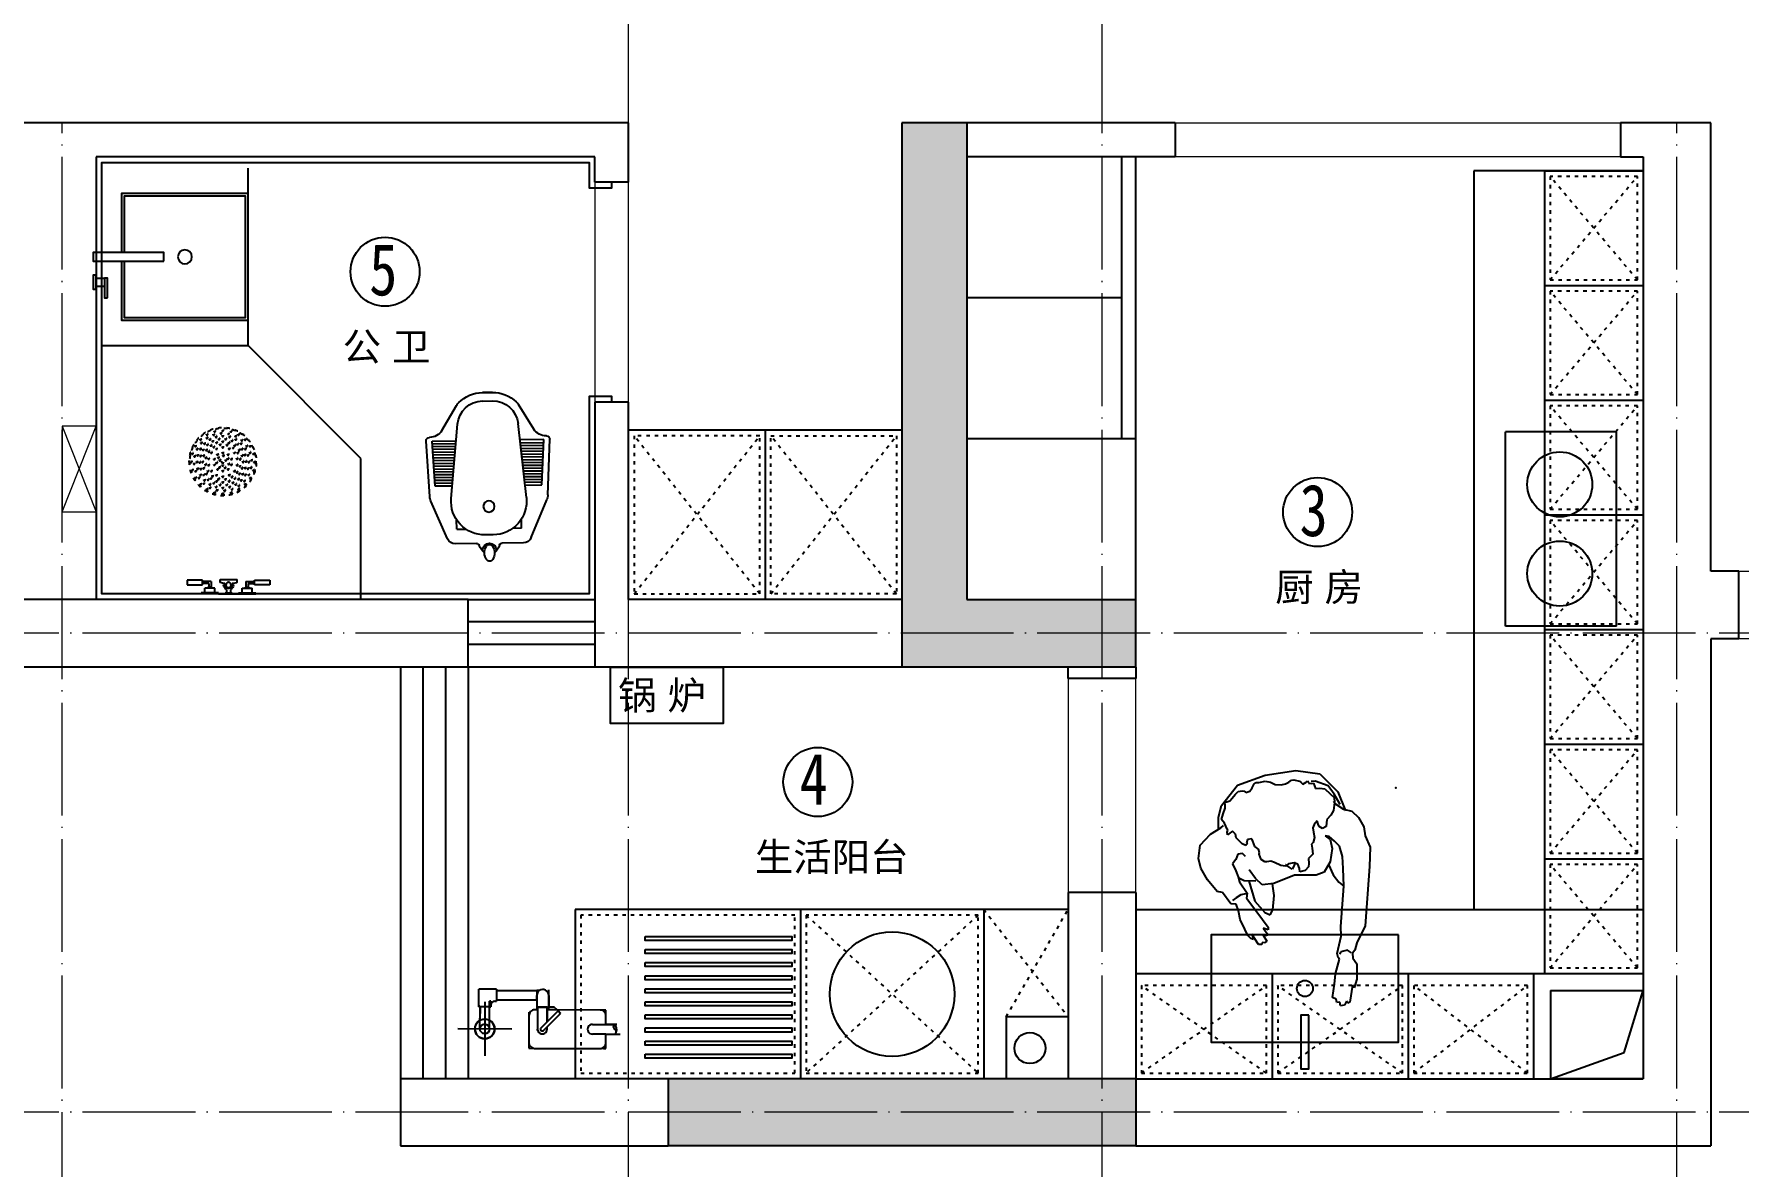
# Model space of a CAD drawing. Header units: inches. Extents: x -50945 to 250244, y -404780 to 18493.
# Drawn here: x 41650 to 47700, y -329913 to -325895 of the extents above; entities that cross this region are included whole.
import ezdxf

# ---------------------------------------------------------------- set-up
doc = ezdxf.new("R2010")
doc.units = ezdxf.units.IN
doc.header["$MEASUREMENT"] = 0
for name, pattern in [('ACAD_ISO03W100', [30, 12, -18]), ('DOTE', [2.42, 2, -0.2, 0.02, -0.2]), ('iGo户型优化31', [0.35, 0.25, -0.1])]:
    doc.linetypes.add(name, pattern=pattern)
for name, color, linetype in [('D-ARCHI', 250, 'Continuous'), ('EVH 立面填充', 8, 'Continuous'), ('IBS-003-建筑窗框', 3, 'Continuous'), ('IBS-182-原建筑非承重墙', 150, 'Continuous'), ('IBS-200-原建筑承重墙柱', 200, 'Continuous'), ('IBS-63-原建筑窗', 63, 'Continuous'), ('IDS-030-造型完成面(看线)', 30, 'Continuous'), ('IDS-040-固定高家具', 40, 'Continuous'), ('IFF-31-卫浴洁具', 31, 'Continuous'), ('IFF-51-活动家具', 51, 'Continuous'), ('iGo户型优化', 7, 'Continuous'), ('房间编号', 50, 'Continuous')]:
    doc.layers.add(name, color=color, linetype=linetype)
doc.layers.add('天棚材质标注', color=2, linetype='Continuous', lineweight=5)
doc.layers.add('门', color=65, linetype='Continuous', lineweight=13)
doc.styles.add('ARI', font='', dxfattribs={"width": 0.8, "height": 200})
doc.styles.add('MtXpl_Arial_Unicode_', font='Arial Unicode.ttf')
doc.styles.get('ARI').set_extended_font_data('SimSun')

# ---------------------------------------------------------------- blocks, each defined once
blk = doc.blocks.new('11')
at = {"layer": 'IBS-182-原建筑非承重墙'}
for p, q in [((140567.3, -1080.2), (140567.1, -1131.5)), ((140567.3, -1080.2), (140567.1, -1131.5)), ((140840.5, -1081), (140567.3, -1080.2)), ((140575.7, -1080.3), (140567.3, -1080.2)), ((140820, -1080.9), (140587.7, -1080.3)), ((140820, -1080.9), (140587.7, -1080.3)), ((140840.5, -1081), (140820, -1080.9)), ((140840.2, -1209.1), (140840.5, -1081)), ((140840.5, -1101.4), (140840.5, -1081)), ((140996.6, -1245.4), (140997.1, -1054.1)), ((140567.1, -1131.5), (140516.4, -1131.3)), ((140535.4, -1131.4), (140527.6, -1131.4)), ((140567.1, -1131.5), (140535.4, -1131.4)), ((140567.1, -1131.5), (140535.4, -1131.4)), ((140567.2, -1100.7), (140567.1, -1131.5)), ((140567.1, -1131.5), (140614.9, -1131.6)), ((140787.9, -1144.5), (140727.7, -1204.5)), ((140775.4, -1157), (140787.9, -1144.5)), ((140775.4, -1149.1), (140775.4, -1157)), ((140775.4, -1149.1), (140775.4, -1157)), ((140775.4, -1149.1), (140775.4, -1157)), ((140809.4, -1217.5), (140809.6, -1149.2)), ((140809.4, -1227.1), (140809.6, -1149.2)), ((140809.6, -1144.6), (140809.6, -1149.2)), ((140809.6, -1149.2), (140809.6, -1144.6)), ((140840.2, -1197.1), (140840.5, -1101.4)), ((140840.2, -1209.1), (140840.5, -1101.4)), ((140528, -1165.5), (140567, -1165.6)), ((140528, -1165.5), (140567, -1165.6)), ((140567, -1165.6), (140535.3, -1165.5)), ((140567, -1165.6), (140566.9, -1196.4)), ((140567, -1165.6), (140566.9, -1216.9)), ((140567, -1165.6), (140566.9, -1196.4)), ((140566.9, -1208.4), (140566.9, -1216.9)), ((140614.8, -1165.8), (140567, -1165.6)), ((140775.4, -1157), (140727.7, -1204.5)), ((140736.8, -1213.7), (140727.7, -1204.5)), ((140727.7, -1204.5), (140736.8, -1213.7)), ((140797.1, -1153.8), (140736.8, -1213.7)), ((140736.8, -1213.7), (140775.4, -1175.4)), ((140736.8, -1213.7), (140775.4, -1175.4)), ((140775.4, -1175.4), (140775.2, -1227)), ((140775.3, -1217.4), (140775.4, -1175.4)), ((140775.4, -1175.4), (140775.3, -1217.4)), ((140901.2, -1149.5), (141092.5, -1150)), ((140979.7, -1180.1), (140979.5, -1248.1)), ((140979.8, -1149.7), (140979.6, -1227.6)), ((140979.7, -1180.1), (140979.6, -1227.6)), ((141013.9, -1149.8), (141013.7, -1227.7)), ((141013.7, -1227.7), (141013.9, -1180.2)), ((141013.7, -1227.7), (141013.9, -1180.2)), ((140566.9, -1216.9), (140769.8, -1217.4)), ((140566.9, -1216.9), (140587.4, -1216.9)), ((140587.4, -1216.9), (140775.3, -1217.4)), ((140587.4, -1216.9), (140740.4, -1217.3)), ((140750, -1226.9), (140736.8, -1213.7)), ((140740.4, -1217.3), (140750, -1226.9)), ((140775.2, -1227), (140750, -1226.9)), ((140750, -1226.9), (140769.8, -1227)), ((140769.8, -1217.4), (140769.6, -1288.5)), ((140769.7, -1268.6), (140769.6, -1288.5)), ((140769.7, -1268.6), (140769.8, -1227)), ((140769.8, -1227), (140769.7, -1268.6)), ((140812.1, -1227.1), (140769.8, -1227)), ((140775.3, -1217.4), (140775.2, -1227)), ((140775.3, -1217.4), (140775.2, -1227)), ((140775.2, -1227), (140809.4, -1227.1)), ((140809.4, -1217.5), (140819.7, -1217.5)), ((140809.4, -1217.5), (140809.4, -1227.1)), ((140812.1, -1251.7), (140812, -1268.8)), ((140812, -1285.8), (140812.1, -1251.7)), ((140812, -1285.8), (140812.1, -1251.7)), ((140812.1, -1251.7), (140812.1, -1220.6)), ((140812.1, -1251.7), (140812.1, -1220.6)), ((140812.1, -1251.7), (140812.1, -1227.1)), ((140812.1, -1251.7), (140954.9, -1251.7)), ((140954.9, -1251.7), (140953, -1251.7)), ((140954.9, -1251.7), (140953, -1251.7)), ((140954.8, -1290.4), (140954.9, -1248.1)), ((140961.8, -1248.1), (140954.9, -1248.1)), ((140954.9, -1250.9), (140954.9, -1251.7)), ((140954.9, -1250.9), (140954.9, -1251.7)), ((140975.4, -1248.1), (140975.5, -1227.6)), ((140975.5, -1234.5), (140975.4, -1248.1)), ((140979.5, -1248.1), (140975.4, -1248.1)), ((140975.4, -1248.1), (140979.5, -1248.1)), ((140975.5, -1234.5), (140975.5, -1227.6)), ((140975.5, -1227.6), (140979.6, -1227.6)), ((140975.5, -1227.6), (141017.8, -1227.7)), ((140979.6, -1227.6), (140975.5, -1227.6)), ((140975.5, -1227.6), (140975.5, -1234.5)), ((140979.5, -1248.1), (140979.6, -1227.6)), ((140979.6, -1227.6), (141013.7, -1227.7)), ((140979.6, -1227.6), (141017.8, -1227.7)), ((141013.7, -1227.7), (141017.8, -1227.7)), ((141017.8, -1227.7), (141013.7, -1227.7)), ((141017.8, -1227.7), (141013.7, -1227.7)), ((141017.8, -1234.6), (141017.7, -1290.5)), ((141017.8, -1234.6), (141017.8, -1227.7)), ((141017.8, -1234.6), (141017.8, -1227.7)), ((141017.8, -1227.7), (141017.8, -1234.6)), ((141017.8, -1234.6), (141017.8, -1227.7)), ((141017.8, -1227.7), (141017.8, -1234.6)), ((140803.1, -1285.8), (140812, -1285.8)), ((140954.8, -1285.8), (140803.3, -1285.8)), ((140803.3, -1285.8), (140812, -1285.8)), ((140954.8, -1290.4), (140981.7, -1290.5)), ((140981.7, -1290.5), (141017.7, -1290.5))]:
    blk.add_line(p, q, dxfattribs=at)
blk.add_circle((140996.9, -1149.8), 34.9, dxfattribs=at)
for start, end in [(0, 180), (0, 180), (180, 240.52169), (180, 240.52169), (299.17603, 0), (299.17603, 0)]:
    blk.add_arc((140996.9, -1149.8), 34.9, start, end, dxfattribs=at)
for centre, major_axis, start_param, end_param in [((140587.7, -1100.8), (-14.5, 14.5), 5.495149, 7.065946), ((140820, -1101.4), (-14.5, -14.5), 2.353557, 3.924353), ((140553.1, -1148.5), (-17.5, -17.5), -1.141223, -0.024085), ((140539.5, -1139.9), (-6.72, -6.72), 4.378011, 6.612288), ((140531.1, -1157), (-6.72, -6.72), 1.236418, 3.470695), ((140614.9, -1148.7), (-12.1, -12.1), 0.78276, 3.924353), ((140792.5, -1149.1), (-12.1, 12.1), 3.924353, 7.065946), ((140792.5, -1149.1), (-4.6, -4.6), 1.568158, 4.709751), ((140996.9, -1149.8), (-12.1, 12.1), 4.709751, 10.992936), ((140587.4, -1196.4), (-14.5, 14.5), 0.78276, 2.353557), ((140819.7, -1197), (-14.5, -14.5), 0.78276, 2.353557), ((140790.8, -1268.7), (-15, 15), 0.78276, 2.986227), ((140790.8, -1268.7), (-15, 15), 2.986227, 3.924353), ((140961.8, -1234.4), (-9.66, 9.66), 2.353557, 3.924353)]:
    blk.add_ellipse(centre, major_axis=major_axis, ratio=1, start_param=start_param, end_param=end_param, dxfattribs=at)
at = {"layer": 'IBS-182-原建筑非承重墙', "extrusion": (0, 0, -1)}
for start_param, end_param in [(5.500425, 7.071221), (5.500425, 7.071221), (7.071221, 8.642018), (7.071221, 8.642018), (3.929629, 5.500425), (3.929629, 5.500425), (2.358832, 3.929629), (2.358832, 3.929629)]:
    blk.add_ellipse((140996.9, -1149.8), major_axis=(-12.1, 12.1), ratio=1, start_param=start_param, end_param=end_param, dxfattribs=at)
blk = doc.blocks.new('抖音iGo户型优化-0721')
at = {"layer": 'IFF-31-卫浴洁具', "ltscale": 100}
for p, q in [((23154.8, -200795.4), (23079.4, -200794.4)), ((23321, -200797.7), (23245.6, -200796.7)), ((23051.6, -200812.2), (22992.6, -200945.2)), ((23084.4, -200846.4), (23083.9, -200879.7)), ((23084.4, -200846.4), (23116.3, -200846.8)), ((23213.8, -200826.2), (23185.7, -200825.8)), ((23314.6, -200849.5), (23282.6, -200849.1)), ((23314.6, -200849.5), (23314.1, -200882.9)), ((23348.3, -200816.3), (23403.6, -200950.8)), ((22988.4, -200962.2), (22975.7, -201159)), ((23064.5, -200955.1), (23087.1, -201218.7)), ((23331.5, -200958.7), (23301.7, -201221.6)), ((23407.4, -200967.9), (23414.7, -201165)), ((23008, -200998.5), (22997.4, -201159)), ((23071.7, -201039.4), (23005.4, -201038.5)), ((23070.8, -201029.4), (23006, -201028.5)), ((23070, -201019.4), (23006.7, -201018.5)), ((23069.1, -201009.3), (23007.3, -201008.5)), ((23068.8, -200999.3), (23008, -200998.5)), ((23322, -201042.8), (23388.3, -201043.7)), ((23323.1, -201032.8), (23387.9, -201033.7)), ((23324.3, -201022.8), (23387.6, -201023.7)), ((23325.4, -201012.9), (23387.2, -201013.7)), ((23326, -201002.9), (23386.8, -201003.7)), ((23386.8, -201003.7), (23393, -201164.5)), ((23076.9, -201099.5), (23001.4, -201098.4)), ((23076, -201089.4), (23002, -201088.4)), ((23075.1, -201079.4), (23002.7, -201078.4)), ((23074.3, -201069.4), (23003.4, -201068.5)), ((23073.4, -201059.4), (23004, -201058.5)), ((23072.6, -201049.4), (23004.7, -201048.5)), ((23315.2, -201102.7), (23390.7, -201103.8)), ((23316.3, -201092.7), (23390.3, -201093.7)), ((23317.5, -201082.8), (23389.9, -201083.7)), ((23318.6, -201072.8), (23389.5, -201073.7)), ((23319.7, -201062.8), (23389.1, -201063.7)), ((23320.9, -201052.8), (23388.7, -201053.7)), ((22997.4, -201159), (23082.1, -201160.2)), ((23081.2, -201149.5), (22998.1, -201148.4)), ((23080.3, -201139.5), (22998.7, -201138.4)), ((23079.4, -201129.5), (22999.4, -201128.4)), ((23078.6, -201119.5), (23000.1, -201118.4)), ((23077.7, -201109.5), (23000.7, -201108.4)), ((23393, -201164.5), (23308.3, -201163.3)), ((23309.5, -201152.6), (23392.6, -201153.8)), ((23310.7, -201142.7), (23392.2, -201143.8)), ((23311.8, -201132.7), (23391.8, -201133.8)), ((23312.9, -201122.7), (23391.4, -201123.8)), ((23314.1, -201112.7), (23391.1, -201113.8)), ((23031.4, -201196.4), (23083.8, -201285.4)), ((23358, -201200.9), (23303.2, -201288.4)), ((23175.1, -201330.9), (23210.6, -201331.4)), ((23210.6, -201331.4), (23175.1, -201330.9)), ((23175.5, -201300.9), (23211, -201301.4))]:
    blk.add_line(p, q, dxfattribs=at)
blk.add_circle((23198.4, -200927.2), 20, dxfattribs=at)
for centre, radius, start, end in [((23227, -200762.6), 44.3, 146.67085, 211.76111), ((23200.9, -200746.1), 13.4, 34.04572, 144.38623), ((23174.3, -200761.9), 44.3, 326.67085, 31.76111), ((23079, -200824.4), 30, 89.21598, 156.07815), ((23154.9, -200785.4), 10, 269.21598, 339.71582), ((23226.7, -200811.9), 66.5, 131.3509, 159.71582), ((23200.5, -200771.2), 25, 179.21598, 359.21598), ((23200.4, -200778.5), 13.4, 214.04572, 324.38623), ((23173.3, -200811.2), 66.5, 18.71613, 47.08106), ((23245.7, -200786.7), 10, 198.71613, 269.21598), ((23320.6, -200827.7), 30, 22.35381, 89.21598), ((23184.1, -200945.8), 120, 89.21598, 184.42439), ((23212.2, -200946.2), 120, 354.00757, 89.21598), ((23038.3, -200965.4), 50, 156.07815, 176.28889), ((23357.4, -200969.8), 50, 2.14307, 22.35381), ((22987.6, -201159.8), 12, 176.28889, 270.6079), ((23402.7, -201165.5), 12, 267.82405, 2.14307), ((22988.3, -201221.8), 50, 30.48691, 90.6079), ((23176.8, -201211), 90, 184.91056, 269.21598), ((23212.3, -201211.4), 90, 269.21598, 353.5214), ((23400.4, -201227.4), 50, 87.82405, 147.94505), ((23126.9, -201260), 50, 210.48691, 224.50672), ((23260.8, -201261.9), 50, 313.92524, 327.94505), ((23176.8, -201211), 120, 224.50672, 269.21598), ((23212.3, -201211.4), 120, 269.21598, 313.92524)]:
    blk.add_arc(centre, radius, start, end, dxfattribs=at)
blk = doc.blocks.new('抖音iGo户型优化-0715')
at = {"layer": 'IFF-31-卫浴洁具'}
for points in [[(13559.5, -200880.3), (13529.5, -200880.3), (13529.5, -200630.3), (13559.5, -200630.3)], [(13659.5, -200640.3), (13609.5, -200640.3), (13609.5, -200630.3), (13659.5, -200630.3)], [(13649.5, -200640.3), (13619.5, -200640.3), (13619.5, -200670.3), (13649.5, -200670.3)], [(13689.5, -200680.6), (13619.5, -200680.6), (13619.5, -200670.6), (13689.5, -200670.6)]]:
    blk.add_lwpolyline(points, close=True, dxfattribs=at)
blk.add_lwpolyline([(13559.5, -200730.3), (13769.5, -200730.3), (13769.5, -201180.3), (13319.5, -201180.3), (13319.5, -200730.3), (13529.5, -200730.3)], dxfattribs=at)
at = {"layer": 'iGo户型优化', "color": 251, "ltscale": 333}
blk.add_lwpolyline([(13559.5, -200740.3), (13759.5, -200740.3), (13759.5, -201170.3), (13329.5, -201170.3), (13329.5, -200740.3), (13529.5, -200740.3)], dxfattribs=at)
at = {"layer": 'iGo户型优化', "color": 7}
blk.add_circle((13544.5, -200955.3), 25, dxfattribs=at)
blk = doc.blocks.new('A$C4f8d1d60')
at = {"color": 8}
for p, q in [((3.6, 244, 0), (0, 244, 0)), ((0, 182, 0), (0, 244, 0)), ((3.6, 182, 0), (3.6, 244, 0)), ((48.8, 294, 0), (31.2, 294, 0)), ((31.2, 294, 0), (31.2, 239, 0)), ((48.8, 239, 0), (48.8, 294, 0)), ((48.8, 294, 0), (48.8, 294, 0)), ((3.6, 182, 0), (0, 182, 0)), ((0, 112, 0), (0, 182, 0)), ((3.6, 230.5, 0), (20, 230.5, 0)), ((3.6, 195.5, 0), (20, 195.5, 0)), ((20, 195.5, 0), (20, 230.5, 0)), ((24, 220, 0), (20, 220, 0)), ((24, 206, 0), (20, 206, 0)), ((24, 206, 0), (24, 220, 0)), ((36, 217, 0), (24, 217, 0)), ((44, 209, 0), (24, 209, 0)), ((31.2, 239, 0), (48.8, 239, 0)), ((36, 217, 0), (36, 239, 0)), ((44, 209, 0), (44, 239, 0)), ((3.6, 159.5, 0), (0, 159.5, 0)), ((0, 159.5, 0), (0, 134.5, 0)), ((3.6, 134.5, 0), (0, 134.5, 0)), ((3.6, 134.5, 0), (3.6, 159.5, 0)), ((15.4, 154.5, 0), (3.6, 154.5, 0)), ((15.4, 139.5, 0), (3.6, 139.5, 0)), ((31.2, 164.5, 0), (31.2, 159.5, 0)), ((31.2, 159.5, 0), (36.2, 159.5, 0)), ((31.2, 134.5, 0), (31.2, 129.5, 0)), ((31.2, 134.5, 0), (36.2, 134.2, 0)), ((41, 177.9, 0), (50.8, 177.9, 0)), ((50.8, 117.7, 0), (50.8, 177.9, 0)), ((3.6, 112, 0), (0, 112, 0)), ((0, 112, 0), (0, 50, 0)), ((3.6, 112, 0), (3.6, 50, 0)), ((3.6, 98.5, 0), (20, 98.5, 0)), ((3.6, 63.5, 0), (20, 63.5, 0)), ((20, 98.5, 0), (20, 63.5, 0)), ((24, 88, 0), (20, 88, 0)), ((24, 74, 0), (20, 74, 0)), ((24, 88, 0), (24, 74, 0)), ((44, 85, 0), (24, 85, 0)), ((36, 77, 0), (24, 77, 0)), ((36, 77, 0), (36, 55, 0)), ((40.5, 117.7, 0), (50.8, 117.7, 0)), ((44, 85, 0), (44, 55, 0)), ((3.6, 50, 0), (0, 50, 0)), ((31.2, 0, 0), (31.2, 55, 0)), ((31.2, 55, 0), (48.8, 55, 0)), ((48.8, 0, 0), (31.2, 0, 0)), ((48.8, 55, 0), (48.8, 0, 0)), ((48.8, 0, 0), (48.8, 0, 0))]:
    blk.add_line(p, q, dxfattribs=at)
at = {"color": 8, "linetype": 'ACAD_ISO03W100'}
for centre, radius in [((468.8, 126.7, 0), 120), ((468.8, 126.7, 0), 118), ((371.8, 182.7, 0), 3), ((383.9, 183.2, 0), 3), ((389.6, 205.9, 0), 3), ((401.4, 203.3, 0), 3), ((403.8, 191.8, 0), 3), ((408, 181.7, 0), 3), ((412.8, 223.7, 0), 3), ((422.8, 206.4, 0), 3), ((423.5, 218.1, 0), 3), ((425.9, 196.6, 0), 3), ((426.5, 185, 0), 3), ((439.9, 234.9, 0), 3), ((445, 215.6, 0), 3), ((446.6, 195.2, 0), 3), ((447.4, 205.9, 0), 3), ((448.7, 226.8, 0), 3), ((454.1, 187, 0), 3), ((468.8, 238.7, 0), 3), ((468.8, 218.7, 0), 3), ((468.8, 198.7, 0), 3), ((470.5, 208.7, 0), 3), ((475.3, 228.5, 0), 3), ((478.3, 188, 0), 3), ((491.1, 195.2, 0), 3), ((492.7, 215.6, 0), 3), ((493.6, 204.9, 0), 3), ((497.8, 234.9, 0), 3), ((501, 179.8, 0), 3), ((501.4, 223.4, 0), 3), ((511.2, 185, 0), 3), ((514.6, 194.8, 0), 3), ((514.8, 206.4, 0), 3), ((524.8, 223.7, 0), 3), ((525.3, 211.7, 0), 3), ((531.9, 179.2, 0), 3), ((533.9, 191.8, 0), 3), ((545.4, 194.2, 0), 3), ((548, 205.9, 0), 3), ((565.8, 182.7, 0), 3), ((356.8, 126.7, 0), 3), ((360.7, 155.7, 0), 3), ((367, 133.2, 0), 3), ((372.2, 159.3, 0), 3), ((376.8, 126.7, 0), 3), ((380, 150.6, 0), 3), ((387.9, 140.1, 0), 3), ((389.2, 172.7, 0), 3), ((395, 162.3, 0), 3), ((396.8, 126.7, 0), 3), ((400.4, 149, 0), 3), ((407.6, 136.2, 0), 3), ((410.6, 169.1, 0), 3), ((415.8, 158.9, 0), 3), ((416.8, 126.7, 0), 3), ((422, 149.3, 0), 3), ((432.2, 176.7, 0), 3), ((436.4, 167.4, 0), 3), ((436.8, 126.7, 0), 3), ((443, 145.6, 0), 3), ((448.2, 134.3, 0), 3), ((456.8, 126.7, 0), 3), ((457.3, 177.4, 0), 3), ((459, 157.2, 0), 3), ((461.8, 147.6, 0), 3), ((468.8, 126.7, 0), 5), ((474.8, 137.1, 0), 3), ((478.7, 157.2, 0), 3), ((480.4, 177.4, 0), 3), ((480.8, 145.2, 0), 3), ((490.7, 128.9, 0), 3), ((494.7, 145.6, 0), 3), ((500.8, 126.7, 0), 3), ((501.3, 167.4, 0), 3), ((515.7, 149.3, 0), 3), ((518.8, 163.4, 0), 3), ((520.8, 126.7, 0), 3), ((527.1, 169.1, 0), 3), ((529.1, 141.5, 0), 3), ((537.3, 149, 0), 3), ((540.8, 126.7, 0), 3), ((544.1, 159.3, 0), 3), ((548.5, 172.7, 0), 3), ((550.2, 136.7, 0), 3), ((557.7, 150.6, 0), 3), ((560.2, 172, 0), 3), ((560.8, 126.7, 0), 3), ((568.8, 146.8, 0), 3), ((570.6, 120.3, 0), 3), ((577, 155.7, 0), 3), ((580.8, 126.7, 0), 3), ((360.7, 97.8, 0), 3), ((368.8, 106.7, 0), 3), ((371.8, 70.7, 0), 3), ((377.5, 81.5, 0), 3), ((380, 102.9, 0), 3), ((387.5, 116.8, 0), 3), ((389.2, 80.7, 0), 3), ((392.3, 59.3, 0), 3), ((393.6, 94.2, 0), 3), ((400.4, 104.5, 0), 3), ((403.8, 61.7, 0), 3), ((405.8, 74.3, 0), 3), ((408.6, 112, 0), 3), ((410.6, 84.4, 0), 3), ((418.8, 90.1, 0), 3), ((422, 104.2, 0), 3), ((423.1, 58.7, 0), 3), ((426.5, 68.5, 0), 3), ((436.4, 86.1, 0), 3), ((436.7, 73.7, 0), 3), ((443, 107.9, 0), 3), ((446.6, 58.3, 0), 3), ((450.1, 115.3, 0), 3), ((457.3, 76.1, 0), 3), ((459, 96.3, 0), 3), ((459.4, 65.5, 0), 3), ((466.1, 104.9, 0), 3), ((474.8, 116.4, 0), 3), ((478.7, 96.3, 0), 3), ((480.4, 76.1, 0), 3), ((483.6, 66.5, 0), 3), ((484.2, 111, 0), 3), ((491.1, 58.3, 0), 3), ((494.7, 107.9, 0), 3), ((501.3, 86.1, 0), 3), ((505.5, 76.8, 0), 3), ((511.2, 68.5, 0), 3), ((515.7, 104.2, 0), 3), ((521.8, 94.6, 0), 3), ((527.1, 84.4, 0), 3), ((529.7, 71.8, 0), 3), ((530.1, 117.3, 0), 3), ((533.9, 61.7, 0), 3), ((537.3, 104.5, 0), 3), ((542.7, 91.2, 0), 3), ((548.5, 80.7, 0), 3), ((549.8, 113.4, 0), 3), ((553.8, 70.3, 0), 3), ((557.7, 102.9, 0), 3), ((565.5, 94.2, 0), 3), ((565.8, 70.7, 0), 3), ((577, 97.8, 0), 3), ((389.6, 47.6, 0), 3), ((412.3, 41.8, 0), 3), ((412.8, 29.8, 0), 3), ((422.8, 47.1, 0), 3), ((436.2, 30.1, 0), 3), ((439.9, 18.6, 0), 3), ((444.1, 48.6, 0), 3), ((445, 37.9, 0), 3), ((462.4, 25, 0), 3), ((467.2, 44.8, 0), 3), ((468.8, 54.7, 0), 3), ((468.8, 34.7, 0), 3), ((468.8, 14.7, 0), 3), ((488.9, 26.7, 0), 3), ((490.3, 47.6, 0), 3), ((492.7, 37.9, 0), 3), ((497.8, 18.6, 0), 3), ((511.7, 56.9, 0), 3), ((514.1, 35.4, 0), 3), ((514.8, 47.1, 0), 3), ((524.8, 29.8, 0), 3), ((536.2, 50.2, 0), 3), ((548, 47.6, 0), 3)]:
    blk.add_circle(centre, radius, dxfattribs=at)
at = {"color": 8}
blk.add_circle((31.2, 147, 0), 9.39, dxfattribs=at)
for centre, radius, start, end in [((31.2, 147, 0), 17.5, 89.99388, 154.61694), ((31.2, 147, 0), 17.5, 205.37081, 269.99388), ((31.2, 147, 0), 12.5, 89.99388, 269.99388), ((63.6, 132.7, 0), 27.5, 176.83262, 212.95443), ((74.7, 159.2, 0), 38.6, 151.01819, 179.60297)]:
    blk.add_arc(centre, radius, start, end, dxfattribs=at)

msp = doc.modelspace()

# ---------------------------------------------------------------- hatches: boundary and pattern name
at = {"layer": 'EVH 立面填充'}
h = msp.add_hatch(color=256, dxfattribs=at)
h.dxf.hatch_style = 1
h.paths.add_polyline_path([(45560.2, -328140.4), (45560.2, -327900.4), (44960.2, -327900.4), (44960.2, -326210.4), (44730.2, -326210.4), (44730.2, -328140.4)])
h = msp.add_hatch(color=256, dxfattribs=at)
h.dxf.hatch_style = 1
h.paths.add_polyline_path([(43900.2, -329600.4), (43900.2, -329838.73), (45560.2, -329838.73), (45560.2, -329600.4)])

# ---------------------------------------------------------------- linework, layer by layer
at = {"layer": 'D-ARCHI', "color": 251, "linetype": 'DOTE', "lineweight": 5, "ltscale": 200}
for p, q in [((43760.2, -332538.73), (43760.2, -317590.16)), ((45440.2, -332538.73), (45440.2, -317590.16)), ((41750.2, -332538.73), (41750.2, -326210.4)), ((47480.2, -332538.73), (47480.2, -326210.4)), ((52870.5, -328020.4), (32543.24, -328020.4)), ((52870.5, -329718.73), (32543.24, -329718.73))]:
    msp.add_line(p, q, dxfattribs=at)
at = {"layer": 'IBS-003-建筑窗框', "color": 251, "ltscale": 10}
for p, q in [((43190.2, -327900.4), (43640.2, -327900.4)), ((42950.2, -328140.4), (42950.2, -329600.4)), ((43640.2, -328140.4), (43190.2, -328140.4)), ((43190.2, -328140.4), (43190.2, -329600.4))]:
    msp.add_line(p, q, dxfattribs=at)
at = {"layer": 'IBS-182-原建筑非承重墙'}
for p, q in [((43760.2, -326210.4), (40110.2, -326210.4)), ((43760.2, -326420.4), (43760.2, -326210.4)), ((45700.2, -326210.4), (44960.2, -326210.4)), ((45700.2, -326210.4), (45700.2, -326330.4)), ((47600.2, -326210.4), (47280.2, -326210.4)), ((47280.2, -326210.4), (47280.2, -326330.4)), ((47600.2, -327800.4), (47600.2, -326210.4)), ((43640.2, -326330.4), (41870.2, -326330.4)), ((41870.2, -326330.4), (41870.2, -327900.4)), ((43640.2, -326420.4), (43640.2, -326330.4)), ((45700.2, -326330.4), (44960.2, -326330.4)), ((47280.2, -326330.4), (47360.2, -326330.4)), ((47360.2, -326330.4), (47360.2, -329600.4)), ((43760.2, -326420.4), (43640.2, -326420.4)), ((43760.2, -327200.4), (43640.2, -327200.4)), ((43640.2, -327200.4), (43640.2, -328140.4)), ((43760.2, -327900.4), (43760.2, -327200.4)), ((47700.2, -327800.4), (47600.2, -327800.4)), ((47700.2, -328040.4), (47700.2, -327800.4)), ((41870.2, -327900.4), (40490.2, -327900.4)), ((43190.2, -327900.4), (41870.2, -327900.4)), ((43190.2, -328140.4), (43190.2, -327900.4)), ((44730.2, -327900.4), (43760.2, -327900.4)), ((47700.2, -328040.4), (47600.2, -328040.4)), ((47600.2, -328040.4), (47600.2, -329838.73)), ((42950.2, -328140.4), (40490.2, -328140.4)), ((43190.2, -328140.4), (42950.2, -328140.4)), ((44730.2, -328140.4), (43640.2, -328140.4)), ((45320.2, -328180.4), (45320.2, -328140.4)), ((45560.2, -328140.4), (45560.2, -328180.4)), ((45560.2, -328180.4), (45320.2, -328180.4)), ((45560.2, -328940.4), (45320.2, -328940.4)), ((45320.2, -328940.4), (45320.2, -329600.4)), ((45560.2, -328940.4), (45560.2, -329600.4)), ((46971.96, -329227.41), (46971.96, -329600.4)), ((46971.96, -329227.41), (47360.2, -329227.41)), ((47031.96, -329287.41), (47031.96, -329600.4)), ((47031.96, -329287.41), (47360.2, -329287.41)), ((47293.66, -329507.82), (47360.2, -329287.41)), ((45100.2, -329380.4), (45100.2, -329600.4)), ((45320.2, -329380.4), (45100.2, -329380.4)), ((47031.96, -329600.4), (47293.66, -329507.82)), ((43900.2, -329600.4), (42950.2, -329600.4)), ((42950.2, -329600.4), (42950.2, -329838.73)), ((45560.2, -329600.4), (47360.2, -329600.4)), ((47360.2, -329600.4), (47031.96, -329600.4)), ((42950.2, -329838.73), (43900.2, -329838.73)), ((45560.2, -329838.73), (47600.2, -329838.73))]:
    msp.add_line(p, q, dxfattribs=at)
msp.add_circle((45184.24, -329491.97), 55, dxfattribs=at)
msp.add_point((46482.83, -328568.95), dxfattribs=at)
at = {"layer": 'IBS-200-原建筑承重墙柱', "ltscale": 0.02}
for p, q in [((44730.2, -326210.4), (44730.2, -328140.4)), ((44960.2, -326210.4), (44730.2, -326210.4)), ((44960.2, -326210.4), (44960.2, -327900.4)), ((44960.2, -327900.4), (45560.2, -327900.4)), ((45560.2, -328140.4), (45560.2, -327900.4)), ((45560.2, -328140.4), (44730.2, -328140.4)), ((45560.2, -329600.4), (43900.2, -329600.4)), ((43900.2, -329600.4), (43900.2, -329838.73)), ((45560.2, -329600.4), (45560.2, -329838.73)), ((45560.2, -329838.73), (43900.2, -329838.73))]:
    msp.add_line(p, q, dxfattribs=at)
at = {"layer": 'IBS-63-原建筑窗'}
for p, q in [((43640.2, -327980.4), (43190.2, -327980.4)), ((43640.2, -328060.4), (43190.2, -328060.4)), ((43030.2, -328140.4), (43030.2, -329600.4)), ((43110.2, -328140.4), (43110.2, -329600.4))]:
    msp.add_line(p, q, dxfattribs=at)
at = {"layer": 'IDS-030-造型完成面(看线)'}
msp.add_lwpolyline([(43700.2, -327200.4), (43700.2, -327180.4), (43620.2, -327180.4), (43620.2, -327880.4), (41890.2, -327880.4), (41890.2, -326350.4), (43620.2, -326350.4), (43620.2, -326440.4), (43700.2, -326440.4), (43700.2, -326420.4)], dxfattribs=at)
at = {"layer": 'IDS-040-固定高家具'}
for p, q in [((47010.2, -326380.4), (47010.2, -329227.41)), ((47010.2, -326380.4), (47360.2, -326380.4)), ((47010.2, -326787.12), (47360.2, -326787.12)), ((47010.2, -327193.83), (47360.2, -327193.83)), ((44730.2, -327300.4), (43760.2, -327300.4)), ((44245.2, -327300.4), (44245.2, -327900.4)), ((47010.2, -327600.55), (47360.2, -327600.55)), ((47010.2, -328007.26), (47360.2, -328007.26)), ((47010.2, -328413.98), (47360.2, -328413.98)), ((47010.2, -328820.69), (47360.2, -328820.69)), ((45320.2, -329000.4), (43570.2, -329000.4)), ((43570.2, -329000.4), (43570.2, -329600.4)), ((44370.2, -329000.4), (44370.2, -329600.4)), ((45020.2, -329000.4), (45020.2, -329600.4)), ((45560.2, -329227.41), (46971.96, -329227.41)), ((46043.53, -329227.41), (46043.53, -329600.4)), ((46526.86, -329227.41), (46526.86, -329600.4))]:
    msp.add_line(p, q, dxfattribs=at)
at = {"layer": 'IDS-040-固定高家具', "linetype": 'ACAD_ISO03W100'}
for p, q in [((47030.2, -326767.12), (47340.2, -326400.4)), ((47340.2, -326767.12), (47030.2, -326400.4)), ((47030.2, -327173.83), (47340.2, -326807.12)), ((47340.2, -327173.83), (47030.2, -326807.12)), ((47030.2, -327580.55), (47340.2, -327213.83)), ((47340.2, -327580.55), (47030.2, -327213.83)), ((43780.2, -327880.4), (44225.2, -327320.4)), ((44225.2, -327880.4), (43780.2, -327320.4)), ((44710.2, -327880.4), (44265.2, -327320.4)), ((44265.2, -327880.4), (44710.2, -327320.4)), ((47030.2, -327987.26), (47340.2, -327620.55)), ((47340.2, -327987.26), (47030.2, -327620.55)), ((47030.2, -328393.98), (47340.2, -328027.26)), ((47340.2, -328393.98), (47030.2, -328027.26)), ((47030.2, -328800.69), (47340.2, -328433.98)), ((47340.2, -328800.69), (47030.2, -328433.98)), ((47030.2, -329207.41), (47340.2, -328840.69)), ((47340.2, -329207.41), (47030.2, -328840.69)), ((45020.2, -329000.4), (45320.2, -329380.4)), ((45100.2, -329380.4), (45320.2, -329000.4)), ((45000.2, -329020.4), (44390.2, -329580.4)), ((44390.2, -329020.4), (45000.2, -329580.4)), ((45580.2, -329580.4), (46023.53, -329270.4)), ((46023.53, -329580.4), (45580.2, -329270.4)), ((46063.53, -329580.4), (46506.86, -329270.4)), ((46506.86, -329580.4), (46063.53, -329270.4)), ((46546.86, -329580.4), (46950.54, -329270.4)), ((46950.54, -329580.4), (46546.86, -329270.4))]:
    msp.add_line(p, q, dxfattribs=at)
for points in [[(47030.2, -326767.12), (47340.2, -326767.12), (47340.2, -326400.4), (47030.2, -326400.4)], [(47030.2, -327173.83), (47340.2, -327173.83), (47340.2, -326807.12), (47030.2, -326807.12)], [(47030.2, -327580.55), (47340.2, -327580.55), (47340.2, -327213.83), (47030.2, -327213.83)], [(43780.2, -327880.4), (44225.2, -327880.4), (44225.2, -327320.4), (43780.2, -327320.4)], [(44710.2, -327880.4), (44265.2, -327880.4), (44265.2, -327320.4), (44710.2, -327320.4)], [(47030.2, -327987.26), (47340.2, -327987.26), (47340.2, -327620.55), (47030.2, -327620.55)], [(47030.2, -328393.98), (47340.2, -328393.98), (47340.2, -328027.26), (47030.2, -328027.26)], [(47030.2, -328800.69), (47340.2, -328800.69), (47340.2, -328433.98), (47030.2, -328433.98)], [(47030.2, -329207.41), (47340.2, -329207.41), (47340.2, -328840.69), (47030.2, -328840.69)], [(43590.2, -329580.4), (44350.2, -329580.4), (44350.2, -329020.4), (43590.2, -329020.4)], [(44390.2, -329580.4), (45000.2, -329580.4), (45000.2, -329020.4), (44390.2, -329020.4)], [(45580.2, -329580.4), (46023.53, -329580.4), (46023.53, -329270.4), (45580.2, -329270.4)], [(46063.53, -329580.4), (46506.86, -329580.4), (46506.86, -329270.4), (46063.53, -329270.4)], [(46546.86, -329580.4), (46950.54, -329580.4), (46950.54, -329270.4), (46546.86, -329270.4)]]:
    msp.add_lwpolyline(points, close=True, dxfattribs=at)
at = {"layer": 'IDS-040-固定高家具'}
for points in [[(43696.09, -328140.4), (44096.09, -328140.4), (44096.09, -328340.4), (43696.09, -328340.4)], [(43818.54, -329095.78), (44339.26, -329095.78), (44339.26, -329110.18), (43818.54, -329110.18)], [(43818.54, -329142.17), (44339.26, -329142.17), (44339.26, -329156.57), (43818.54, -329156.57)], [(43818.54, -329188.56), (44339.26, -329188.56), (44339.26, -329202.96), (43818.54, -329202.96)], [(43818.54, -329234.95), (44339.26, -329234.95), (44339.26, -329249.35), (43818.54, -329249.35)], [(43818.54, -329281.34), (44339.26, -329281.34), (44339.26, -329295.74), (43818.54, -329295.74)], [(43818.54, -329327.74), (44339.26, -329327.74), (44339.26, -329342.13), (43818.54, -329342.13)], [(43818.54, -329374.13), (44339.26, -329374.13), (44339.26, -329388.52), (43818.54, -329388.52)], [(43818.54, -329420.52), (44339.26, -329420.52), (44339.26, -329434.92), (43818.54, -329434.92)], [(43818.54, -329466.91), (44339.26, -329466.91), (44339.26, -329481.31), (43818.54, -329481.31)], [(43818.54, -329513.3), (44339.26, -329513.3), (44339.26, -329527.7), (43818.54, -329527.7)]]:
    msp.add_lwpolyline(points, close=True, dxfattribs=at)
msp.add_circle((44695.2, -329300.4), 220.91, dxfattribs=at)
at = {"layer": 'IFF-31-卫浴洁具', "ltscale": 0.02}
for p, q in [((42410.2, -327000.4), (42410.2, -326370.4)), ((41890.2, -327000.4), (42410.2, -327000.4)), ((42810.2, -327400.4), (42410.2, -327000.4)), ((47266.01, -327306.02), (46872.31, -327306.02)), ((46872.31, -327994.99), (46872.31, -327306.02)), ((47266.01, -327994.99), (47266.01, -327306.02)), ((42810.2, -327900.4), (42810.2, -327400.4)), ((47266.01, -327994.99), (46872.31, -327994.99))]:
    msp.add_line(p, q, dxfattribs=at)
for points in [[(46492.7, -329090.41), (45827.7, -329090.41), (45827.7, -329470.41), (46492.7, -329470.41)], [(46174.45, -329375.41), (46145.95, -329375.41), (46145.95, -329565.41), (46174.45, -329565.41)]]:
    msp.add_lwpolyline(points, close=True, dxfattribs=at)
for centre, radius in [((47064.69, -327492.36, 0), 115.29), ((47064.69, -327808.65, 0), 115.29), ((46160.2, -329280.41), 28.5)]:
    msp.add_circle(centre, radius, dxfattribs=at)
at = {"layer": 'IFF-51-活动家具'}
for p, q in [((45510.2, -327330.4), (45510.2, -326330.4)), ((45560.2, -327900.4), (45560.2, -326330.4)), ((46760.2, -326380.4), (46760.2, -329000.4)), ((47360.2, -326380.4), (46760.2, -326380.4)), ((45510.2, -326830.4), (44960.2, -326830.4)), ((45560.2, -327330.4), (44960.2, -327330.4)), ((45560.2, -329000.4), (46760.2, -329000.4)), ((46760.2, -329000.4), (47360.2, -329000.4))]:
    msp.add_line(p, q, dxfattribs=at)
at = {"layer": 'iGo户型优化', "color": 251}
for p, q in [((46018.98, -328524.08), (46127.39, -328506.96)), ((46127.39, -328506.96), (46213.01, -328519.03)), ((46213.01, -328519.03), (46276.64, -328583.18)), ((45864, -328631.68), (45921, -328558.72)), ((45912.72, -328592.51), (45923.26, -328581.46)), ((45921, -328558.72), (46018.98, -328524.08)), ((45923.26, -328581.46), (45937.2, -328578.8)), ((45937.2, -328578.8), (45946.59, -328580.63)), ((45946.59, -328580.63), (45951.07, -328585.2)), ((45951.07, -328585.2), (45964.69, -328580.8)), ((45964.69, -328580.8), (45973.15, -328568.33)), ((45973.15, -328568.33), (45979.54, -328554.46)), ((45979.54, -328554.46), (45987.59, -328549.31)), ((45987.59, -328549.31), (45996.64, -328549.39)), ((45996.64, -328549.39), (46019.3, -328545.07)), ((46019.3, -328545.07), (46038.07, -328548.73)), ((46038.07, -328548.73), (46054.01, -328556.54)), ((46054.01, -328556.54), (46075.93, -328557.78)), ((46075.93, -328557.78), (46091.62, -328554.79)), ((46091.62, -328554.79), (46103.16, -328548.98)), ((46103.16, -328548.98), (46112.62, -328541.75)), ((46112.62, -328541.75), (46121.34, -328540.09)), ((46121.34, -328540.09), (46140.44, -328545.49)), ((46140.44, -328545.49), (46146.66, -328549.72)), ((46146.66, -328549.72), (46153.23, -328555.71)), ((46153.23, -328555.71), (46164.43, -328548.15)), ((46164.43, -328548.15), (46169, -328543.66)), ((46169, -328543.66), (46173.81, -328549.97)), ((46173.81, -328549.97), (46172.4, -328552.05)), ((46172.4, -328552.05), (46183.53, -328553.55)), ((46196.72, -328545.19), (46182.23, -328546.53)), ((46183.53, -328553.55), (46190.5, -328552.22)), ((46190.5, -328552.22), (46197.65, -328570.75)), ((46242.34, -328561.34), (46196.72, -328545.19)), ((46197.65, -328570.75), (46213.67, -328569.5)), ((46213.67, -328569.5), (46230.36, -328571.74)), ((46230.36, -328571.74), (46250.04, -328589.69)), ((46263.94, -328590.93), (46242.34, -328561.34)), ((46276.64, -328583.18), (46303.71, -328650.76)), ((45854.08, -328672.61), (45864, -328631.68)), ((45869.65, -328660.4), (45876.78, -328640.95)), ((45872.79, -328620.02), (45883.25, -328618.02)), ((45874.87, -328621.43), (45872.79, -328620.02)), ((45877.27, -328624.59), (45874.87, -328621.43)), ((45876.78, -328640.95), (45877.27, -328624.59)), ((45883.25, -328618.02), (45893.38, -328614.28)), ((45893.38, -328614.28), (45902.51, -328605.31)), ((45902.51, -328605.31), (45912.72, -328592.51)), ((46250.04, -328589.69), (46263.5, -328603.4)), ((46265.08, -328621.18), (46261.35, -328649.02)), ((46261.99, -328615.65), (46266.72, -328624.11)), ((46263.5, -328603.4), (46265.08, -328621.18)), ((46285.13, -328627.69), (46263.94, -328590.93)), ((46266.72, -328624.11), (46297.27, -328644.89)), ((45853.68, -328717.03), (45854.08, -328672.61)), ((45861.25, -328710.27), (45871.7, -328702.67)), ((45864.59, -328681.25), (45869.65, -328660.4)), ((45874.22, -328693.88), (45864.59, -328681.25)), ((45883.78, -328715.57), (45874.22, -328693.88)), ((46193.04, -328698.21), (46188.06, -328710.01)), ((46203.24, -328685.41), (46193.04, -328698.21)), ((46207.32, -328697.29), (46203.24, -328685.41)), ((46210.72, -328705.69), (46207.32, -328697.29)), ((46238.45, -328680.51), (46236.13, -328706.27)), ((46251.81, -328665.3), (46238.45, -328680.51)), ((46261.35, -328649.02), (46251.81, -328665.3)), ((46297.27, -328644.89), (46326.92, -328651.66)), ((46326.92, -328651.66), (46350.63, -328673.75)), ((46350.63, -328673.75), (46369.46, -328707.42)), ((45787.96, -328772.14), (45824.85, -328733.18)), ((45824.85, -328733.18), (45861.25, -328710.27)), ((45886.19, -328718.73), (45883.78, -328715.57)), ((45884.03, -328726.37), (45886.19, -328718.73)), ((45885.69, -328735.1), (45884.03, -328726.37)), ((45890.59, -328732.35), (45885.69, -328735.1)), ((45903.21, -328722.71), (45890.59, -328732.35)), ((45914.25, -328733.27), (45903.21, -328722.71)), ((45916.58, -328745.48), (45914.25, -328733.27)), ((45936.93, -328766.92), (45916.58, -328745.48)), ((45956.44, -328765.01), (45950.8, -328773.32)), ((45955.85, -328752.46), (45952.62, -328763.93)), ((45952.62, -328763.93), (45956.44, -328765.01)), ((45971.54, -328749.47), (45955.85, -328752.46)), ((45974.95, -328757.86), (45971.54, -328749.47)), ((45982.1, -328776.39), (45974.95, -328757.86)), ((46188.99, -328762.27), (46183.01, -328768.83)), ((46188.06, -328710.01), (46191.05, -328725.71)), ((46194.71, -328744.9), (46188.99, -328762.27)), ((46191.05, -328725.71), (46194.71, -328744.9)), ((46222.85, -328712.42), (46210.72, -328705.69)), ((46236.13, -328706.27), (46222.85, -328712.42)), ((46231.89, -328738.97), (46250.22, -328751.44)), ((46246.55, -328741.5), (46231.89, -328738.97)), ((46265.54, -328757.39), (46246.55, -328741.5)), ((46250.22, -328751.44), (46256.42, -328783.97)), ((46283.14, -328775.33), (46265.54, -328757.39)), ((46369.46, -328707.42), (46373.62, -328738.56)), ((46373.62, -328738.56), (46392.04, -328779.41)), ((45782.76, -328819.26), (45787.96, -328772.14)), ((45791, -328853.17), (45782.76, -328819.26)), ((45914.56, -328822.52), (45903.49, -328838.83)), ((45921.56, -328803.45), (45914.56, -328822.52)), ((45938.99, -328801.9), (45921.56, -328803.45)), ((45950.8, -328773.32), (45936.93, -328766.92)), ((45949.83, -328812.25), (45938.99, -328801.9)), ((45994.89, -328786.61), (45982.1, -328776.39)), ((45998.96, -328798.49), (45994.89, -328786.61)), ((45998.21, -328804.06), (45998.96, -328798.49)), ((46005.36, -328822.59), (45998.21, -328804.06)), ((46017.81, -328831.07), (46005.36, -328822.59)), ((46178.79, -328813.04), (46172.82, -328819.6)), ((46172.82, -328819.6), (46174.4, -328837.38)), ((46187.92, -328804.06), (46178.79, -328813.04)), ((46183.01, -328768.83), (46185.67, -328782.79)), ((46185.67, -328782.79), (46187.92, -328804.06)), ((46256.42, -328783.97), (46249.51, -328831.41)), ((46293.74, -328812.34), (46283.14, -328775.33)), ((46296.44, -328854.4), (46293.74, -328812.34)), ((46392.04, -328779.41), (46389.05, -328847.39)), ((45814.88, -328894.75), (45791, -328853.17)), ((45903.49, -328838.83), (45915.22, -328863.2)), ((45915.22, -328863.2), (45922.89, -328884.81)), ((45922.89, -328884.81), (45927.86, -328901.6)), ((45984.31, -328890.84), (45962.39, -328859.53)), ((46025.12, -328831.48), (46017.81, -328831.07)), ((46039.07, -328828.82), (46025.12, -328831.48)), ((46052.6, -328833.48), (46039.07, -328828.82)), ((46123.76, -328878.45), (46049.72, -328908.53)), ((46074.44, -328843.78), (46052.6, -328833.48)), ((46091.13, -328846.02), (46074.44, -328843.78)), ((46102.33, -328838.46), (46091.13, -328846.02)), ((46091.98, -328841.93), (46091.2, -328841.71)), ((46104.2, -328850.24), (46091.98, -328841.93)), ((46121.51, -328834.81), (46102.33, -328838.46)), ((46114.38, -328857.17), (46104.2, -328850.24)), ((46121.3, -328846.98), (46114.38, -328857.17)), ((46124.48, -328835.73), (46121.3, -328846.98)), ((46135.05, -328839.46), (46121.51, -328834.81)), ((46199.92, -328878.12), (46123.76, -328878.45)), ((46126.5, -328835.13), (46124.48, -328835.73)), ((46141.53, -328854.5), (46135.05, -328839.46)), ((46142.11, -328867.05), (46141.53, -328854.5)), ((46160.96, -328861.64), (46142.11, -328867.05)), ((46172.91, -328848.52), (46160.96, -328861.64)), ((46174.4, -328837.38), (46172.91, -328848.52)), ((46228.02, -328867.45), (46199.92, -328878.12)), ((46249.51, -328831.41), (46228.02, -328867.45)), ((46243.82, -328840.95), (46260.03, -328877.31)), ((46260.03, -328877.31), (46280.97, -328903.48)), ((46297.92, -328917.99), (46296.44, -328854.4)), ((46389.05, -328847.39), (46374.21, -329057.8)), ((45849.35, -328936.08), (45814.88, -328894.75)), ((45867.76, -328939.67), (45849.35, -328936.08)), ((45896.77, -328980.27), (45867.76, -328939.67)), ((45944.97, -328898.34), (45925.58, -328889.62)), ((45927.86, -328901.6), (45955.16, -328942.52)), ((45950.36, -328945.21), (45933.25, -328948.47)), ((45985.94, -328899.4), (45944.97, -328898.34)), ((45955.16, -328942.52), (45953.29, -328960.62)), ((45960.64, -328898.74), (45981.89, -328971.14)), ((46008.02, -328912.93), (45984.31, -328890.84)), ((46049.72, -328908.53), (46008.02, -328912.93)), ((46050.71, -328950.92), (46044.78, -328909.05)), ((46280.97, -328903.48), (46297.91, -328917.4)), ((46287.78, -329060.08), (46297.92, -328917.99)), ((45916.56, -328981.82), (45896.77, -328980.27)), ((45915.74, -328958.91), (45903.36, -328968.36)), ((45933.25, -328948.47), (45915.74, -328958.91)), ((45924.55, -329005.13), (45916.56, -328981.82)), ((45930.43, -329035.95), (45924.55, -329005.13)), ((45953.29, -328960.62), (45989.07, -329008.8)), ((45981.89, -328971.14), (46017.74, -329010.43)), ((46037.13, -329019.15), (46046.17, -329001.46)), ((46046.17, -329001.46), (46050.71, -328950.92)), ((45947.54, -329069.94), (45930.43, -329035.95)), ((45989.07, -329008.8), (46029.57, -329063.17)), ((46012.46, -329066.43), (46026.64, -329085.02)), ((46029.49, -329072.06), (46012.46, -329066.43)), ((46017.74, -329010.43), (46037.13, -329019.15)), ((46029.57, -329063.17), (46029.49, -329072.06)), ((46289.18, -329095.3), (46287.78, -329060.08)), ((46374.21, -329057.8), (46344.98, -329118.37)), ((45957.24, -329092.93), (45947.54, -329069.94)), ((45968.08, -329103.28), (45957.24, -329092.93)), ((45977.61, -329106.79), (45968.08, -329103.28)), ((45972.31, -329088.28), (45977.61, -329106.79)), ((45995.21, -329124.72), (45972.31, -329088.28)), ((46007.51, -329124.15), (45995.21, -329124.72)), ((46007.92, -329116.98), (46007.51, -329124.15)), ((46017.12, -329118.77), (46007.92, -329116.98)), ((46011.9, -329091.38), (46024.7, -329112.01)), ((46024.85, -329094.23), (46011.9, -329091.38)), ((46024.7, -329112.01), (46017.12, -329118.77)), ((46026.64, -329085.02), (46024.85, -329094.23)), ((46274.29, -329156.68), (46289.18, -329095.3)), ((46344.98, -329118.37), (46337.58, -329144.62)), ((46268.53, -329228.75), (46283.34, -329176.25)), ((46278.61, -329170.05), (46274.29, -329156.68)), ((46283.34, -329176.25), (46278.61, -329170.05)), ((46287.32, -329150.65), (46283.5, -329158.48)), ((46310.94, -329144.37), (46287.32, -329150.65)), ((46325.2, -329154.07), (46310.94, -329144.37)), ((46337.58, -329144.62), (46328.95, -329155.13)), ((46328.95, -329155.13), (46330.5, -329172.58)), ((46330.5, -329172.58), (46345, -329192.88)), ((46264.79, -329264.94), (46268.53, -329228.75)), ((46344.86, -329247.9), (46334.69, -329278.23)), ((46345, -329192.88), (46344.86, -329247.9)), ((46257.88, -329312.39), (46264.79, -329264.94)), ((46329.31, -329268.61), (46319.55, -329329.02)), ((46334.69, -329278.23), (46329.31, -329268.61)), ((46271.49, -329318.66), (46257.88, -329312.39)), ((46273.77, -329330.65), (46271.49, -329318.66)), ((46284.04, -329328.69), (46273.77, -329330.65)), ((46286.65, -329342.39), (46284.04, -329328.69)), ((46300.33, -329339.78), (46286.65, -329342.39)), ((46308.31, -329325.84), (46300.33, -329339.78)), ((46313.03, -329332.03), (46308.31, -329325.84)), ((46319.55, -329329.02), (46313.03, -329332.03))]:
    msp.add_line(p, q, dxfattribs=at)
at = {"layer": '天棚材质标注', "color": 1}
for p, q in [((41750.2, -327589.98), (41870.2, -327285.99)), ((41750.2, -327285.99), (41870.2, -327589.98))]:
    msp.add_line(p, q, dxfattribs=at)
msp.add_lwpolyline([(41870.2, -327285.99), (41750.2, -327285.99), (41750.2, -327589.98), (41870.2, -327589.98)], close=True, dxfattribs=at)
at = {"layer": '房间编号'}
for centre in [(42895.66, -326738.21), (46205.34, -327590.73), (44431.6, -328548)]:
    msp.add_circle(centre, 122.5, dxfattribs=at)
at = {"layer": '门', "color": 8, "lineweight": 5}
msp.add_line((45560.2, -328940.4), (45320.2, -328940.4), dxfattribs=at)
for points in [[(45700.2, -326210.4), (47280.2, -326210.4), (47280.2, -326330.4), (45700.2, -326330.4)], [(43640.2, -327200.4), (43760.2, -327200.4), (43760.2, -326420.4), (43640.2, -326420.4)], [(47700.2, -327800.4), (48760.5, -327800.4), (48760.5, -328040.4), (47700.2, -328040.4)], [(45320.2, -328940.4), (45560.2, -328940.4), (45560.2, -328180.4), (45320.2, -328180.4)]]:
    msp.add_lwpolyline(points, close=True, dxfattribs=at)

# ---------------------------------------------------------------- block references
at = {"color": 7, "linetype": 'iGo户型优化31', "xscale": -1, "rotation": 90}
msp.add_blockref('抖音iGo户型优化-0715', (-158770.07, -313140.95), dxfattribs=at)
at = {"layer": 'IBS-182-原建筑非承重墙', "rotation": 180}
msp.add_blockref('11', (184246.42, -330573.63), dxfattribs=at)
at = {"layer": 'IFF-31-卫浴洁具', "ltscale": 0.02, "xscale": -1}
for name, p, rotation in [('抖音iGo户型优化-0721', (20065.87, -528497.61), 180), ('A$C4f8d1d60', (42193.2, -327880.4, 0), 270)]:
    msp.add_blockref(name, p, dxfattribs=dict(at, rotation=rotation))

# ---------------------------------------------------------------- texts
at = {"layer": '房间编号', "color": 8, "style": 'MtXpl_Arial_Unicode_'}
for s, p in [('公 卫', (42745.06, -327053.97)), ('厨 房', (46054.73, -327906.49)), ('锅 炉', (43722.86, -328290.6)), ('生活阳台', (44207.92, -328863.76))]:
    msp.add_text(s, height=100, dxfattribs=at).set_placement(p)
at = {"layer": '房间编号', "char_height": 183.75, "width": 2606.4647, "attachment_point": 3, "style": 'ARI'}
for s, insert in [('5', (42939.38, -326638.34)), ('3', (46241.34, -327492.14)), ('4', (44467.15, -328445.26))]:
    msp.add_mtext(s, dxfattribs=dict(at, insert=insert))

doc.saveas('drawing.dxf')
